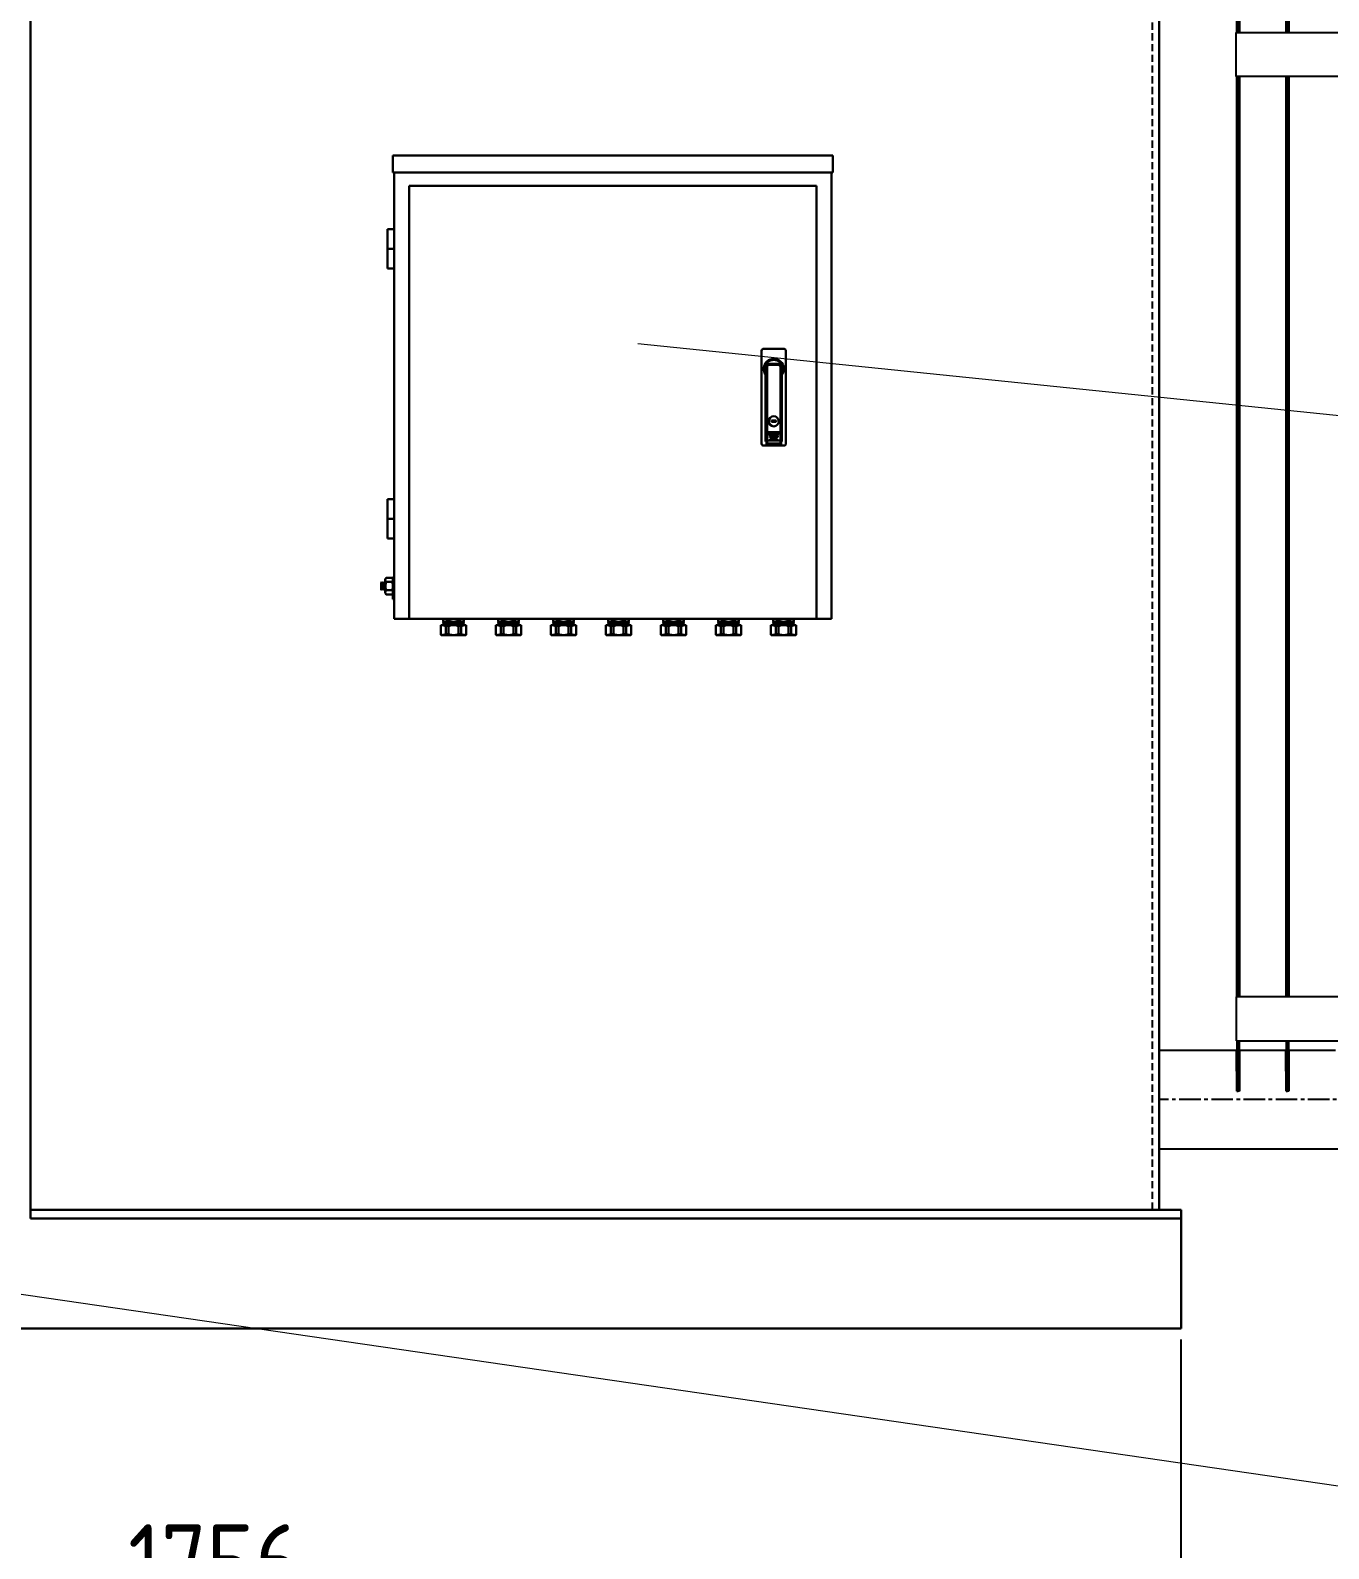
# Model space of a CAD drawing. Header units: millimetres. Extents: x 45841 to 102963, y -329287 to -163666.
# Drawn here: x 51465 to 52645, y -167055 to -165675 of the extents above; entities that cross this region are included whole.
import ezdxf

# ---------------------------------------------------------------- set-up
doc = ezdxf.new("R2010")
doc.units = ezdxf.units.MM
doc.header["$LTSCALE"] = 13
for name, pattern in [('CENTER', [50.8, 31.75, -6.35, 6.35, -6.35]), ('CENTER2', [1.125, 0.75, -0.125, 0.125, -0.125]), ('DASHED', [0.75, 0.5, -0.25])]:
    doc.linetypes.add(name, pattern=pattern)
doc.layers.get('0').update_dxf_attribs({"color": 1, "linetype": 'CENTER'})
doc.layers.add('4虚线层', color=6, linetype='DASHED')
doc.layers.add('中心线', color=1, linetype='CENTER2')
doc.layers.add('标注、文本', color=3, linetype='Continuous', lineweight=25)
doc.layers.add('铁心', color=3, linetype='Continuous', lineweight=0)
doc.styles.get("Standard").update_dxf_attribs({"font": 'gbenor.shx', "bigfont": 'gbcbig.shx'})
doc.dimstyles.new('1-15', dxfattribs={"dimscale": 20, "dimtxt": 3.5, "dimasz": 2, "dimexe": 1.5, "dimexo": 0.5, "dimgap": 0.5, "dimtad": 1, "dimtoh": 1, "dimdec": 1, "dimdsep": 46, "dimtxsty": 'Standard', "dimcen": 2.5, "dimclrd": 3, "dimclre": 3, "dimclrt": 3, "dimadec": 0, "dimazin": 2, "dimtfac": 1, "dimtdec": 1, "dimtmove": 0, "dimatfit": 2, "dimfxl": 1, "dimarcsym": 0})

# ---------------------------------------------------------------- blocks, each defined once
blk = doc.blocks.new('*D1779')
at = {"layer": 'Defpoints', "color": 0, "transparency": 16777216}
for p in [(50754.9, -166854.9), (52510.9, -166854.9), (50754.9, -167112.8)]:
    blk.add_point(p, dxfattribs=at)
at = {"layer": '标注、文本', "color": 3, "lineweight": -2, "transparency": 16777216}
for p, q in [((50754.9, -166864.9), (50754.9, -167142.8)), ((52510.9, -166864.9), (52510.9, -167142.8)), ((52470.9, -167112.8), (50794.9, -167112.8))]:
    blk.add_line(p, q, dxfattribs=at)
at = {"layer": '标注、文本', "color": 3, "transparency": 16777216}
for points in [[(50794.9, -167106.1), (50794.9, -167119.5), (50754.9, -167112.8)], [(52470.9, -167106.1), (52470.9, -167119.5), (52510.9, -167112.8)]]:
    blk.add_solid(points, dxfattribs=at)
at = {"layer": '标注、文本', "color": 3, "transparency": 16777216, "insert": (51632.9, -167067.8), "char_height": 70, "attachment_point": 5}
blk.add_mtext('1756', dxfattribs=at)
blk = doc.blocks.new('986585525')
for p, q in [((50986.2, -165024.3), (50986.2, -165510.8)), ((50987.4, -165510.8), (50987.4, -165024.3)), ((50988.6, -165510.8), (50988.6, -165024.3)), ((50941.2, -165074.3), (50941.2, -165510.8)), ((50942.4, -165510.8), (50942.4, -165074.3)), ((50943.6, -165510.8), (50943.6, -165074.3)), ((50989.2, -165510.8), (50223.6, -165510.8)), ((50989.2, -165550.8), (50989.2, -165510.8)), ((50221.2, -165550.8), (50989.2, -165550.8)), ((50941.2, -165550.8), (50941.2, -166387.3)), ((50942.4, -166387.3), (50942.4, -165550.8)), ((50943.6, -166387.3), (50943.6, -165550.8)), ((50986.2, -165550.8), (50986.2, -166387.3)), ((50987.4, -166387.3), (50987.4, -165550.8)), ((50988.6, -166387.3), (50988.6, -165550.8)), ((50220.8, -166387.3), (50989.2, -166387.3)), ((50989.2, -166387.3), (50989.2, -166427.3)), ((50989.2, -166427.3), (50220.8, -166427.3)), ((50941.2, -166437.1), (50941.2, -166427.3)), ((50942.4, -166437.1), (50942.4, -166427.3)), ((50943.6, -166427.3), (50943.6, -166437.1)), ((50986.2, -166437.1), (50986.2, -166427.3)), ((50987.4, -166437.1), (50987.4, -166427.3)), ((50988.6, -166427.3), (50988.6, -166437.1)), ((50940.9, -166435.8), (50898.9, -166435.8)), ((50940.9, -166455), (50940.9, -166435.8)), ((50942.4, -166437.1), (50941.2, -166437.1)), ((50941.2, -166437.1), (50941.2, -166473)), ((50943.6, -166437.1), (50942.4, -166437.1)), ((50942.4, -166473), (50942.4, -166437.1)), ((50943.6, -166473), (50943.6, -166437.1)), ((50985.9, -166435.8), (50943.9, -166435.8)), ((50943.9, -166455), (50943.9, -166435.8)), ((50985.9, -166455), (50985.9, -166435.8)), ((50987.4, -166437.1), (50986.2, -166437.1)), ((50986.2, -166437.1), (50986.2, -166473)), ((50988.6, -166437.1), (50987.4, -166437.1)), ((50987.4, -166473), (50987.4, -166437.1)), ((50988.6, -166473), (50988.6, -166437.1)), ((51059.3, -166435.8), (50988.9, -166435.8)), ((50988.9, -166455), (50988.9, -166435.8)), ((50941.2, -166455), (50940.9, -166455)), ((50943.9, -166455), (50943.6, -166455)), ((50986.2, -166455), (50985.9, -166455)), ((50988.9, -166455), (50988.6, -166455)), ((50941.2, -166473), (50942.4, -166473)), ((50943.6, -166473), (50942.4, -166473)), ((50986.2, -166473), (50987.4, -166473)), ((50988.6, -166473), (50987.4, -166473)), ((50202.4, -166525.8), (51059.3, -166525.8))]:
    blk.add_line(p, q)
at = {"layer": '中心线', "ltscale": 2}
blk.add_line((50202.4, -166480.8), (51059.3, -166480.8), dxfattribs=at)

msp = doc.modelspace()

# ---------------------------------------------------------------- linework, layer by layer
at = {"layer": '4虚线层'}
for p, q in [((51464.916, -164584.958), (51464.916, -166754.91)), ((52484.916, -166746.91), (52484.916, -164737.217)), ((51464.916, -166746.91), (52510.916, -166746.91))]:
    msp.add_line(p, q, dxfattribs=at)
at = {"layer": '4虚线层', "ltscale": 5}
msp.add_line((51464.916, -164584.958), (51464.916, -166754.91), dxfattribs=at)
at = {"layer": '标注、文本', "color": 4, "lineweight": 30}
for p, q in [((51464.916, -164584.958), (51464.916, -166754.91)), ((52490.916, -166746.91), (52490.916, -164737.217)), ((51794.454, -165788.784), (52194.454, -165788.784)), ((51794.454, -165804.074), (51794.454, -165788.784)), ((52194.454, -165804.074), (52194.454, -165788.784)), ((51794.454, -165804.074), (52194.454, -165804.074)), ((51795.677, -165804.074), (51795.677, -166209.811)), ((52193.23, -165804.074), (52193.23, -166209.811)), ((51809.303, -165816.306), (52179.604, -165816.306)), ((51809.303, -165816.306), (51809.303, -166209.811)), ((52179.604, -165816.306), (52179.604, -166209.811)), ((51795.677, -165855.591), (51789.463, -165855.591)), ((51789.463, -165855.591), (51789.463, -165873.439)), ((51795.677, -165873.439), (51795.677, -165855.591)), ((51795.677, -165873.439), (51789.463, -165873.439)), ((51789.463, -165873.439), (51789.463, -165891.287)), ((51789.463, -165873.439), (51795.677, -165873.439)), ((51795.677, -165891.287), (51795.677, -165873.439)), ((51789.463, -165891.287), (51795.677, -165891.287)), ((52129.678, -166050.616), (52129.678, -165966.212)), ((52131.513, -165964.377), (52149.861, -165964.377)), ((52151.696, -165966.212), (52151.696, -166050.616)), ((52134.265, -165987.916), (52134.265, -165979.804)), ((52134.571, -166039.912), (52134.571, -165980.891)), ((52136.1, -165977.969), (52145.274, -165977.969)), ((52136.406, -165979.056), (52144.969, -165979.056)), ((52146.803, -165980.891), (52146.803, -166039.912)), ((52147.109, -165987.916), (52147.109, -165979.804)), ((52133.348, -166048.603), (52133.348, -165988.231)), ((52133.959, -166052.451), (52133.959, -165988.023)), ((52147.415, -166052.451), (52147.415, -165988.023)), ((52148.027, -166048.603), (52148.027, -165988.231)), ((52134.571, -166047.864), (52134.571, -166040.83)), ((52146.498, -166040.218), (52134.877, -166040.218)), ((52134.877, -166040.524), (52146.498, -166040.524)), ((52138.546, -166030.946), (52138.546, -166029.723)), ((52138.546, -166029.723), (52142.828, -166029.723)), ((52142.828, -166030.946), (52138.546, -166030.946)), ((52142.828, -166029.723), (52142.828, -166030.946)), ((52146.803, -166040.83), (52146.803, -166047.864)), ((52149.861, -166052.451), (52131.513, -166052.451)), ((52146.803, -166047.864), (52134.571, -166047.864)), ((52146.803, -166047.864), (52134.571, -166047.864)), ((52134.571, -166047.864), (52134.571, -166050.555)), ((52134.571, -166050.555), (52146.803, -166050.555)), ((52136.061, -166042.091), (52136.061, -166042.091)), ((52136.672, -166041.48), (52144.623, -166041.48)), ((52144.623, -166042.703), (52136.672, -166042.703)), ((52136.825, -166044.232), (52136.825, -166044.232)), ((52137.437, -166043.62), (52143.859, -166043.62)), ((52143.859, -166044.843), (52137.437, -166044.843)), ((52137.59, -166046.391), (52137.59, -166046.391)), ((52138.201, -166045.779), (52143.094, -166045.779)), ((52143.094, -166047.002), (52138.201, -166047.002)), ((52143.706, -166046.391), (52143.706, -166046.391)), ((52144.47, -166044.232), (52144.47, -166044.232)), ((52145.235, -166042.091), (52145.235, -166042.091)), ((52146.803, -166050.555), (52146.803, -166047.864)), ((51789.463, -166119.063), (51789.463, -166101.215)), ((51789.463, -166101.215), (51795.677, -166101.215)), ((51795.677, -166101.215), (51795.677, -166119.063)), ((51795.677, -166119.063), (51789.463, -166119.063)), ((51789.463, -166136.911), (51789.463, -166119.063)), ((51789.463, -166119.063), (51795.677, -166119.063)), ((51795.677, -166119.063), (51795.677, -166136.911)), ((51795.677, -166136.911), (51789.463, -166136.911)), ((51784.227, -166176.451), (51783.934, -166176.96)), ((51783.934, -166183.282), (51784.521, -166176.96)), ((51783.934, -166176.96), (51783.934, -166183.282)), ((51784.227, -166176.451), (51784.521, -166176.96)), ((51784.814, -166176.451), (51784.521, -166176.96)), ((51784.521, -166183.282), (51785.108, -166176.96)), ((51784.814, -166176.451), (51785.108, -166176.96)), ((51785.402, -166176.451), (51785.108, -166176.96)), ((51785.108, -166183.282), (51785.695, -166176.96)), ((51785.402, -166176.451), (51785.695, -166176.96)), ((51785.989, -166176.451), (51785.695, -166176.96)), ((51785.695, -166183.282), (51786.282, -166176.96)), ((51785.989, -166176.451), (51786.282, -166176.96)), ((51786.576, -166176.451), (51786.282, -166176.96)), ((51786.282, -166183.282), (51786.869, -166176.96)), ((51786.576, -166176.451), (51786.869, -166176.96)), ((51787.163, -166176.451), (51786.869, -166176.96)), ((51786.869, -166183.282), (51787.457, -166176.96)), ((51787.163, -166176.451), (51787.457, -166176.96)), ((51787.436, -166174.484), (51787.436, -166185.758)), ((51787.75, -166176.451), (51787.457, -166176.96)), ((51787.457, -166183.282), (51788.044, -166176.96)), ((51787.75, -166176.451), (51788.044, -166176.96)), ((51793.699, -166172.606), (51788.219, -166172.606)), ((51793.699, -166176.363), (51788.219, -166176.363)), ((51794.482, -166172.049), (51795.677, -166172.049)), ((51794.482, -166191.952), (51794.482, -166172.049)), ((51794.482, -166185.758), (51794.482, -166174.484)), ((51794.482, -166176.363), (51795.677, -166176.363)), ((51794.482, -166187.637), (51794.482, -166176.363)), ((51795.677, -166172.049), (51795.677, -166191.952)), ((51795.677, -166176.363), (51795.677, -166187.637)), ((51784.227, -166183.791), (51783.934, -166183.282)), ((51784.227, -166183.791), (51784.521, -166183.282)), ((51784.814, -166183.791), (51784.521, -166183.282)), ((51784.814, -166183.791), (51785.108, -166183.282)), ((51785.402, -166183.791), (51785.108, -166183.282)), ((51785.402, -166183.791), (51785.695, -166183.282)), ((51785.989, -166183.791), (51785.695, -166183.282)), ((51785.989, -166183.791), (51786.282, -166183.282)), ((51786.576, -166183.791), (51786.282, -166183.282)), ((51786.576, -166183.791), (51786.869, -166183.282)), ((51787.163, -166183.791), (51786.869, -166183.282)), ((51787.163, -166183.791), (51787.457, -166183.282)), ((51793.699, -166183.879), (51788.219, -166183.879)), ((51788.219, -166187.637), (51793.699, -166187.637)), ((51795.677, -166187.637), (51794.482, -166187.637)), ((51795.677, -166191.952), (51794.482, -166191.952)), ((51795.677, -166209.811), (52193.23, -166209.811)), ((51839.805, -166212.854), (51840.314, -166212.56)), ((51839.805, -166212.854), (51840.314, -166213.147)), ((51839.805, -166213.441), (51840.314, -166213.147)), ((51839.805, -166213.441), (51840.314, -166213.734)), ((51839.805, -166214.028), (51840.314, -166213.734)), ((51839.805, -166214.028), (51840.314, -166214.322)), ((51839.805, -166214.615), (51840.314, -166214.322)), ((51839.805, -166214.615), (51840.314, -166214.909)), ((51839.805, -166215.202), (51840.314, -166214.909)), ((51839.805, -166215.202), (51839.805, -166215.496)), ((51839.805, -166215.496), (51859.377, -166215.496)), ((51840.294, -166209.811), (51858.888, -166209.811)), ((51858.869, -166212.56), (51840.314, -166213.147)), ((51840.314, -166212.56), (51858.869, -166212.56)), ((51858.869, -166213.147), (51840.314, -166213.734)), ((51858.869, -166213.734), (51840.314, -166214.322)), ((51858.869, -166214.322), (51840.314, -166214.909)), ((51859.377, -166212.854), (51858.869, -166212.56)), ((51859.377, -166212.854), (51858.869, -166213.147)), ((51859.377, -166213.441), (51858.869, -166213.147)), ((51859.377, -166213.441), (51858.869, -166213.734)), ((51859.377, -166214.028), (51858.869, -166213.734)), ((51859.377, -166214.028), (51858.869, -166214.322)), ((51859.377, -166214.615), (51858.869, -166214.322)), ((51859.377, -166214.615), (51859.377, -166215.496)), ((51889.805, -166212.854), (51890.314, -166212.56)), ((51889.805, -166212.854), (51890.314, -166213.147)), ((51889.805, -166213.441), (51890.314, -166213.147)), ((51889.805, -166213.441), (51890.314, -166213.734)), ((51889.805, -166214.028), (51890.314, -166213.734)), ((51889.805, -166214.028), (51890.314, -166214.322)), ((51889.805, -166214.615), (51890.314, -166214.322)), ((51889.805, -166214.615), (51890.314, -166214.909)), ((51889.805, -166215.202), (51890.314, -166214.909)), ((51889.805, -166215.202), (51889.805, -166215.496)), ((51889.805, -166215.496), (51909.377, -166215.496)), ((51890.294, -166209.811), (51908.888, -166209.811)), ((51908.869, -166212.56), (51890.314, -166213.147)), ((51890.314, -166212.56), (51908.869, -166212.56)), ((51908.869, -166213.147), (51890.314, -166213.734)), ((51908.869, -166213.734), (51890.314, -166214.322)), ((51908.869, -166214.322), (51890.314, -166214.909)), ((51909.377, -166212.854), (51908.869, -166212.56)), ((51909.377, -166212.854), (51908.869, -166213.147)), ((51909.377, -166213.441), (51908.869, -166213.147)), ((51909.377, -166213.441), (51908.869, -166213.734)), ((51909.377, -166214.028), (51908.869, -166213.734)), ((51909.377, -166214.028), (51908.869, -166214.322)), ((51909.377, -166214.615), (51908.869, -166214.322)), ((51909.377, -166214.615), (51909.377, -166215.496)), ((51939.805, -166212.854), (51940.314, -166212.56)), ((51939.805, -166212.854), (51940.314, -166213.147)), ((51939.805, -166213.441), (51940.314, -166213.147)), ((51939.805, -166213.441), (51940.314, -166213.734)), ((51939.805, -166214.028), (51940.314, -166213.734)), ((51939.805, -166214.028), (51940.314, -166214.322)), ((51939.805, -166214.615), (51940.314, -166214.322)), ((51939.805, -166214.615), (51940.314, -166214.909)), ((51939.805, -166215.202), (51940.314, -166214.909)), ((51939.805, -166215.202), (51939.805, -166215.496)), ((51939.805, -166215.496), (51959.377, -166215.496)), ((51940.294, -166209.811), (51958.888, -166209.811)), ((51958.869, -166212.56), (51940.314, -166213.147)), ((51940.314, -166212.56), (51958.869, -166212.56)), ((51958.869, -166213.147), (51940.314, -166213.734)), ((51958.869, -166213.734), (51940.314, -166214.322)), ((51958.869, -166214.322), (51940.314, -166214.909)), ((51959.377, -166212.854), (51958.869, -166212.56)), ((51959.377, -166212.854), (51958.869, -166213.147)), ((51959.377, -166213.441), (51958.869, -166213.147)), ((51959.377, -166213.441), (51958.869, -166213.734)), ((51959.377, -166214.028), (51958.869, -166213.734)), ((51959.377, -166214.028), (51958.869, -166214.322)), ((51959.377, -166214.615), (51958.869, -166214.322)), ((51959.377, -166214.615), (51959.377, -166215.496)), ((51989.805, -166212.854), (51990.314, -166212.56)), ((51989.805, -166212.854), (51990.314, -166213.147)), ((51989.805, -166213.441), (51990.314, -166213.147)), ((51989.805, -166213.441), (51990.314, -166213.734)), ((51989.805, -166214.028), (51990.314, -166213.734)), ((51989.805, -166214.028), (51990.314, -166214.322)), ((51989.805, -166214.615), (51990.314, -166214.322)), ((51989.805, -166214.615), (51990.314, -166214.909)), ((51989.805, -166215.202), (51990.314, -166214.909)), ((51989.805, -166215.202), (51989.805, -166215.496)), ((51989.805, -166215.496), (52009.377, -166215.496)), ((51990.294, -166209.811), (52008.888, -166209.811)), ((52008.869, -166212.56), (51990.314, -166213.147)), ((51990.314, -166212.56), (52008.869, -166212.56)), ((52008.869, -166213.147), (51990.314, -166213.734)), ((52008.869, -166213.734), (51990.314, -166214.322)), ((52008.869, -166214.322), (51990.314, -166214.909)), ((52009.377, -166212.854), (52008.869, -166212.56)), ((52009.377, -166212.854), (52008.869, -166213.147)), ((52009.377, -166213.441), (52008.869, -166213.147)), ((52009.377, -166213.441), (52008.869, -166213.734)), ((52009.377, -166214.028), (52008.869, -166213.734)), ((52009.377, -166214.028), (52008.869, -166214.322)), ((52009.377, -166214.615), (52008.869, -166214.322)), ((52009.377, -166214.615), (52009.377, -166215.496)), ((52039.805, -166212.854), (52040.314, -166212.56)), ((52039.805, -166212.854), (52040.314, -166213.147)), ((52039.805, -166213.441), (52040.314, -166213.147)), ((52039.805, -166213.441), (52040.314, -166213.734)), ((52039.805, -166214.028), (52040.314, -166213.734)), ((52039.805, -166214.028), (52040.314, -166214.322)), ((52039.805, -166214.615), (52040.314, -166214.322)), ((52039.805, -166214.615), (52040.314, -166214.909)), ((52039.805, -166215.202), (52040.314, -166214.909)), ((52039.805, -166215.202), (52039.805, -166215.496)), ((52039.805, -166215.496), (52059.377, -166215.496)), ((52040.294, -166209.811), (52058.888, -166209.811)), ((52058.869, -166212.56), (52040.314, -166213.147)), ((52040.314, -166212.56), (52058.869, -166212.56)), ((52058.869, -166213.147), (52040.314, -166213.734)), ((52058.869, -166213.734), (52040.314, -166214.322)), ((52058.869, -166214.322), (52040.314, -166214.909)), ((52059.377, -166212.854), (52058.869, -166212.56)), ((52059.377, -166212.854), (52058.869, -166213.147)), ((52059.377, -166213.441), (52058.869, -166213.147)), ((52059.377, -166213.441), (52058.869, -166213.734)), ((52059.377, -166214.028), (52058.869, -166213.734)), ((52059.377, -166214.028), (52058.869, -166214.322)), ((52059.377, -166214.615), (52058.869, -166214.322)), ((52059.377, -166214.615), (52059.377, -166215.496)), ((52089.805, -166212.854), (52090.314, -166212.56)), ((52089.805, -166212.854), (52090.314, -166213.147)), ((52089.805, -166213.441), (52090.314, -166213.147)), ((52089.805, -166213.441), (52090.314, -166213.734)), ((52089.805, -166214.028), (52090.314, -166213.734)), ((52089.805, -166214.028), (52090.314, -166214.322)), ((52089.805, -166214.615), (52090.314, -166214.322)), ((52089.805, -166214.615), (52090.314, -166214.909)), ((52089.805, -166215.202), (52090.314, -166214.909)), ((52089.805, -166215.202), (52089.805, -166215.496)), ((52089.805, -166215.496), (52109.377, -166215.496)), ((52090.294, -166209.811), (52108.888, -166209.811)), ((52108.869, -166212.56), (52090.314, -166213.147)), ((52090.314, -166212.56), (52108.869, -166212.56)), ((52108.869, -166213.147), (52090.314, -166213.734)), ((52108.869, -166213.734), (52090.314, -166214.322)), ((52108.869, -166214.322), (52090.314, -166214.909)), ((52109.377, -166212.854), (52108.869, -166212.56)), ((52109.377, -166212.854), (52108.869, -166213.147)), ((52109.377, -166213.441), (52108.869, -166213.147)), ((52109.377, -166213.441), (52108.869, -166213.734)), ((52109.377, -166214.028), (52108.869, -166213.734)), ((52109.377, -166214.028), (52108.869, -166214.322)), ((52109.377, -166214.615), (52108.869, -166214.322)), ((52109.377, -166214.615), (52109.377, -166215.496)), ((52139.805, -166212.854), (52140.314, -166212.56)), ((52139.805, -166212.854), (52140.314, -166213.147)), ((52139.805, -166213.441), (52140.314, -166213.147)), ((52139.805, -166213.441), (52140.314, -166213.734)), ((52139.805, -166214.028), (52140.314, -166213.734)), ((52139.805, -166214.028), (52140.314, -166214.322)), ((52139.805, -166214.615), (52140.314, -166214.322)), ((52139.805, -166214.615), (52140.314, -166214.909)), ((52139.805, -166215.202), (52140.314, -166214.909)), ((52139.805, -166215.202), (52139.805, -166215.496)), ((52139.805, -166215.496), (52159.377, -166215.496)), ((52140.294, -166209.811), (52158.888, -166209.811)), ((52158.869, -166212.56), (52140.314, -166213.147)), ((52140.314, -166212.56), (52158.869, -166212.56)), ((52158.869, -166213.147), (52140.314, -166213.734)), ((52158.869, -166213.734), (52140.314, -166214.322)), ((52158.869, -166214.322), (52140.314, -166214.909)), ((52159.377, -166212.854), (52158.869, -166212.56)), ((52159.377, -166212.854), (52158.869, -166213.147)), ((52159.377, -166213.441), (52158.869, -166213.147)), ((52159.377, -166213.441), (52158.869, -166213.734)), ((52159.377, -166214.028), (52158.869, -166213.734)), ((52159.377, -166214.028), (52158.869, -166214.322)), ((52159.377, -166214.615), (52158.869, -166214.322)), ((52159.377, -166214.615), (52159.377, -166215.496)), ((51464.916, -166746.91), (52510.916, -166746.91)), ((51464.916, -166754.91), (52510.916, -166754.91)), ((52510.916, -166746.91), (52510.916, -166754.91)), ((52510.916, -166854.91), (52510.916, -166754.91)), ((50754.916, -166854.91), (52510.916, -166854.91))]:
    msp.add_line(p, q, dxfattribs=at)
for points in [[(51837.97, -166224.454), (51837.97, -166215.712)], [(51839.055, -166215.496), (51860.128, -166215.496)], [(51840.294, -166212.387), (51840.294, -166209.811)], [(51858.02, -166212.56), (51841.162, -166212.56)], [(51845.004, -166215.496), (51842.557, -166215.496)], [(51842.557, -166216.341), (51842.557, -166223.825)], [(51842.557, -166216.341), (51842.557, -166223.825)], [(51843.964, -166209.811), (51843.964, -166211.884)], [(51843.964, -166209.811), (51843.964, -166211.884)], [(51843.964, -166212.56), (51845.921, -166212.56)], [(51845.004, -166215.496), (51854.178, -166215.496)], [(51845.004, -166223.825), (51845.004, -166216.341)], [(51845.004, -166216.341), (51845.004, -166223.825)], [(51845.004, -166223.825), (51845.004, -166216.341)], [(51845.921, -166211.884), (51845.921, -166209.811)], [(51845.921, -166209.811), (51845.921, -166211.884)], [(51845.921, -166211.884), (51845.921, -166209.811)], [(51853.261, -166212.56), (51845.921, -166212.56)], [(51853.261, -166209.811), (51853.261, -166211.884)], [(51853.261, -166211.884), (51853.261, -166209.811)], [(51855.218, -166212.56), (51853.261, -166212.56)], [(51854.178, -166215.496), (51856.625, -166215.496)], [(51854.178, -166216.341), (51854.178, -166223.825)], [(51854.178, -166223.825), (51854.178, -166216.341)], [(51855.218, -166209.811), (51855.218, -166211.884)], [(51855.218, -166209.811), (51855.218, -166211.884)], [(51856.625, -166216.341), (51856.625, -166223.825)], [(51856.625, -166216.341), (51856.625, -166223.825)], [(51858.888, -166209.811), (51858.888, -166212.387)], [(51861.212, -166215.712), (51861.212, -166224.454)], [(51887.97, -166224.454), (51887.97, -166215.712)], [(51889.055, -166215.496), (51910.128, -166215.496)], [(51890.294, -166212.387), (51890.294, -166209.811)], [(51908.02, -166212.56), (51891.162, -166212.56)], [(51895.004, -166215.496), (51892.557, -166215.496)], [(51892.557, -166216.341), (51892.557, -166223.825)], [(51892.557, -166216.341), (51892.557, -166223.825)], [(51893.964, -166209.811), (51893.964, -166211.884)], [(51893.964, -166209.811), (51893.964, -166211.884)], [(51893.964, -166212.56), (51895.921, -166212.56)], [(51895.004, -166215.496), (51904.178, -166215.496)], [(51895.004, -166223.825), (51895.004, -166216.341)], [(51895.004, -166216.341), (51895.004, -166223.825)], [(51895.004, -166223.825), (51895.004, -166216.341)], [(51895.921, -166211.884), (51895.921, -166209.811)], [(51895.921, -166209.811), (51895.921, -166211.884)], [(51895.921, -166211.884), (51895.921, -166209.811)], [(51903.261, -166212.56), (51895.921, -166212.56)], [(51903.261, -166209.811), (51903.261, -166211.884)], [(51903.261, -166211.884), (51903.261, -166209.811)], [(51905.218, -166212.56), (51903.261, -166212.56)], [(51904.178, -166215.496), (51906.625, -166215.496)], [(51904.178, -166216.341), (51904.178, -166223.825)], [(51904.178, -166223.825), (51904.178, -166216.341)], [(51905.218, -166209.811), (51905.218, -166211.884)], [(51905.218, -166209.811), (51905.218, -166211.884)], [(51906.625, -166216.341), (51906.625, -166223.825)], [(51906.625, -166216.341), (51906.625, -166223.825)], [(51908.888, -166209.811), (51908.888, -166212.387)], [(51911.212, -166215.712), (51911.212, -166224.454)], [(51937.97, -166224.454), (51937.97, -166215.712)], [(51939.055, -166215.496), (51960.128, -166215.496)], [(51940.294, -166212.387), (51940.294, -166209.811)], [(51958.02, -166212.56), (51941.162, -166212.56)], [(51945.004, -166215.496), (51942.557, -166215.496)], [(51942.557, -166216.341), (51942.557, -166223.825)], [(51942.557, -166216.341), (51942.557, -166223.825)], [(51943.964, -166209.811), (51943.964, -166211.884)], [(51943.964, -166209.811), (51943.964, -166211.884)], [(51943.964, -166212.56), (51945.921, -166212.56)], [(51945.004, -166215.496), (51954.178, -166215.496)], [(51945.004, -166223.825), (51945.004, -166216.341)], [(51945.004, -166216.341), (51945.004, -166223.825)], [(51945.004, -166223.825), (51945.004, -166216.341)], [(51945.921, -166211.884), (51945.921, -166209.811)], [(51945.921, -166209.811), (51945.921, -166211.884)], [(51945.921, -166211.884), (51945.921, -166209.811)], [(51953.261, -166212.56), (51945.921, -166212.56)], [(51953.261, -166209.811), (51953.261, -166211.884)], [(51953.261, -166211.884), (51953.261, -166209.811)], [(51955.218, -166212.56), (51953.261, -166212.56)], [(51954.178, -166215.496), (51956.625, -166215.496)], [(51954.178, -166216.341), (51954.178, -166223.825)], [(51954.178, -166223.825), (51954.178, -166216.341)], [(51955.218, -166209.811), (51955.218, -166211.884)], [(51955.218, -166209.811), (51955.218, -166211.884)], [(51956.625, -166216.341), (51956.625, -166223.825)], [(51956.625, -166216.341), (51956.625, -166223.825)], [(51958.888, -166209.811), (51958.888, -166212.387)], [(51961.212, -166215.712), (51961.212, -166224.454)], [(51987.97, -166224.454), (51987.97, -166215.712)], [(51989.055, -166215.496), (52010.128, -166215.496)], [(51990.294, -166212.387), (51990.294, -166209.811)], [(52008.02, -166212.56), (51991.162, -166212.56)], [(51995.004, -166215.496), (51992.557, -166215.496)], [(51992.557, -166216.341), (51992.557, -166223.825)], [(51992.557, -166216.341), (51992.557, -166223.825)], [(51993.964, -166209.811), (51993.964, -166211.884)], [(51993.964, -166209.811), (51993.964, -166211.884)], [(51993.964, -166212.56), (51995.921, -166212.56)], [(51995.004, -166215.496), (52004.178, -166215.496)], [(51995.004, -166223.825), (51995.004, -166216.341)], [(51995.004, -166216.341), (51995.004, -166223.825)], [(51995.004, -166223.825), (51995.004, -166216.341)], [(51995.921, -166211.884), (51995.921, -166209.811)], [(51995.921, -166209.811), (51995.921, -166211.884)], [(51995.921, -166211.884), (51995.921, -166209.811)], [(52003.261, -166212.56), (51995.921, -166212.56)], [(52003.261, -166209.811), (52003.261, -166211.884)], [(52003.261, -166211.884), (52003.261, -166209.811)], [(52005.218, -166212.56), (52003.261, -166212.56)], [(52004.178, -166215.496), (52006.625, -166215.496)], [(52004.178, -166216.341), (52004.178, -166223.825)], [(52004.178, -166223.825), (52004.178, -166216.341)], [(52005.218, -166209.811), (52005.218, -166211.884)], [(52005.218, -166209.811), (52005.218, -166211.884)], [(52006.625, -166216.341), (52006.625, -166223.825)], [(52006.625, -166216.341), (52006.625, -166223.825)], [(52008.888, -166209.811), (52008.888, -166212.387)], [(52011.212, -166215.712), (52011.212, -166224.454)], [(52037.97, -166224.454), (52037.97, -166215.712)], [(52039.055, -166215.496), (52060.128, -166215.496)], [(52040.294, -166212.387), (52040.294, -166209.811)], [(52058.02, -166212.56), (52041.162, -166212.56)], [(52045.004, -166215.496), (52042.557, -166215.496)], [(52042.557, -166216.341), (52042.557, -166223.825)], [(52042.557, -166216.341), (52042.557, -166223.825)], [(52043.964, -166209.811), (52043.964, -166211.884)], [(52043.964, -166209.811), (52043.964, -166211.884)], [(52043.964, -166212.56), (52045.921, -166212.56)], [(52045.004, -166215.496), (52054.178, -166215.496)], [(52045.004, -166223.825), (52045.004, -166216.341)], [(52045.004, -166216.341), (52045.004, -166223.825)], [(52045.004, -166223.825), (52045.004, -166216.341)], [(52045.921, -166211.884), (52045.921, -166209.811)], [(52045.921, -166209.811), (52045.921, -166211.884)], [(52045.921, -166211.884), (52045.921, -166209.811)], [(52053.261, -166212.56), (52045.921, -166212.56)], [(52053.261, -166209.811), (52053.261, -166211.884)], [(52053.261, -166211.884), (52053.261, -166209.811)], [(52055.218, -166212.56), (52053.261, -166212.56)], [(52054.178, -166215.496), (52056.625, -166215.496)], [(52054.178, -166216.341), (52054.178, -166223.825)], [(52054.178, -166223.825), (52054.178, -166216.341)], [(52055.218, -166209.811), (52055.218, -166211.884)], [(52055.218, -166209.811), (52055.218, -166211.884)], [(52056.625, -166216.341), (52056.625, -166223.825)], [(52056.625, -166216.341), (52056.625, -166223.825)], [(52058.888, -166209.811), (52058.888, -166212.387)], [(52061.212, -166215.712), (52061.212, -166224.454)], [(52087.97, -166224.454), (52087.97, -166215.712)], [(52089.055, -166215.496), (52110.128, -166215.496)], [(52090.294, -166212.387), (52090.294, -166209.811)], [(52108.02, -166212.56), (52091.162, -166212.56)], [(52095.004, -166215.496), (52092.557, -166215.496)], [(52092.557, -166216.341), (52092.557, -166223.825)], [(52092.557, -166216.341), (52092.557, -166223.825)], [(52093.964, -166209.811), (52093.964, -166211.884)], [(52093.964, -166209.811), (52093.964, -166211.884)], [(52093.964, -166212.56), (52095.921, -166212.56)], [(52095.004, -166215.496), (52104.178, -166215.496)], [(52095.004, -166223.825), (52095.004, -166216.341)], [(52095.004, -166216.341), (52095.004, -166223.825)], [(52095.004, -166223.825), (52095.004, -166216.341)], [(52095.921, -166211.884), (52095.921, -166209.811)], [(52095.921, -166209.811), (52095.921, -166211.884)], [(52095.921, -166211.884), (52095.921, -166209.811)], [(52103.261, -166212.56), (52095.921, -166212.56)], [(52103.261, -166209.811), (52103.261, -166211.884)], [(52103.261, -166211.884), (52103.261, -166209.811)], [(52105.218, -166212.56), (52103.261, -166212.56)], [(52104.178, -166215.496), (52106.625, -166215.496)], [(52104.178, -166216.341), (52104.178, -166223.825)], [(52104.178, -166223.825), (52104.178, -166216.341)], [(52105.218, -166209.811), (52105.218, -166211.884)], [(52105.218, -166209.811), (52105.218, -166211.884)], [(52106.625, -166216.341), (52106.625, -166223.825)], [(52106.625, -166216.341), (52106.625, -166223.825)], [(52108.888, -166209.811), (52108.888, -166212.387)], [(52111.212, -166215.712), (52111.212, -166224.454)], [(52137.97, -166224.454), (52137.97, -166215.712)], [(52139.055, -166215.496), (52160.128, -166215.496)], [(52140.294, -166212.387), (52140.294, -166209.811)], [(52158.02, -166212.56), (52141.162, -166212.56)], [(52145.004, -166215.496), (52142.557, -166215.496)], [(52142.557, -166216.341), (52142.557, -166223.825)], [(52142.557, -166216.341), (52142.557, -166223.825)], [(52143.964, -166209.811), (52143.964, -166211.884)], [(52143.964, -166209.811), (52143.964, -166211.884)], [(52143.964, -166212.56), (52145.921, -166212.56)], [(52145.004, -166215.496), (52154.178, -166215.496)], [(52145.004, -166223.825), (52145.004, -166216.341)], [(52145.004, -166216.341), (52145.004, -166223.825)], [(52145.004, -166223.825), (52145.004, -166216.341)], [(52145.921, -166211.884), (52145.921, -166209.811)], [(52145.921, -166209.811), (52145.921, -166211.884)], [(52145.921, -166211.884), (52145.921, -166209.811)], [(52153.261, -166212.56), (52145.921, -166212.56)], [(52153.261, -166209.811), (52153.261, -166211.884)], [(52153.261, -166211.884), (52153.261, -166209.811)], [(52155.218, -166212.56), (52153.261, -166212.56)], [(52154.178, -166215.496), (52156.625, -166215.496)], [(52154.178, -166216.341), (52154.178, -166223.825)], [(52154.178, -166223.825), (52154.178, -166216.341)], [(52155.218, -166209.811), (52155.218, -166211.884)], [(52155.218, -166209.811), (52155.218, -166211.884)], [(52156.625, -166216.341), (52156.625, -166223.825)], [(52156.625, -166216.341), (52156.625, -166223.825)], [(52158.888, -166209.811), (52158.888, -166212.387)], [(52161.212, -166215.712), (52161.212, -166224.454)], [(51860.128, -166224.67), (51839.055, -166224.67)], [(51842.557, -166224.67), (51845.004, -166224.67)], [(51854.178, -166224.67), (51845.004, -166224.67)], [(51856.625, -166224.67), (51854.178, -166224.67)], [(51910.128, -166224.67), (51889.055, -166224.67)], [(51892.557, -166224.67), (51895.004, -166224.67)], [(51904.178, -166224.67), (51895.004, -166224.67)], [(51906.625, -166224.67), (51904.178, -166224.67)], [(51960.128, -166224.67), (51939.055, -166224.67)], [(51942.557, -166224.67), (51945.004, -166224.67)], [(51954.178, -166224.67), (51945.004, -166224.67)], [(51956.625, -166224.67), (51954.178, -166224.67)], [(52010.128, -166224.67), (51989.055, -166224.67)], [(51992.557, -166224.67), (51995.004, -166224.67)], [(52004.178, -166224.67), (51995.004, -166224.67)], [(52006.625, -166224.67), (52004.178, -166224.67)], [(52060.128, -166224.67), (52039.055, -166224.67)], [(52042.557, -166224.67), (52045.004, -166224.67)], [(52054.178, -166224.67), (52045.004, -166224.67)], [(52056.625, -166224.67), (52054.178, -166224.67)], [(52110.128, -166224.67), (52089.055, -166224.67)], [(52092.557, -166224.67), (52095.004, -166224.67)], [(52104.178, -166224.67), (52095.004, -166224.67)], [(52106.625, -166224.67), (52104.178, -166224.67)], [(52160.128, -166224.67), (52139.055, -166224.67)], [(52142.557, -166224.67), (52145.004, -166224.67)], [(52154.178, -166224.67), (52145.004, -166224.67)], [(52156.625, -166224.67), (52154.178, -166224.67)]]:
    msp.add_lwpolyline(points, dxfattribs=at)
for points in [[(51845.004, -166223.825), (51842.557, -166223.825), (51842.557, -166216.341), (51845.004, -166216.341)], [(51845.921, -166211.884), (51843.964, -166211.884), (51843.964, -166209.811), (51845.921, -166209.811)], [(51853.261, -166211.884), (51855.218, -166211.884), (51855.218, -166209.811), (51853.261, -166209.811)], [(51854.178, -166223.825), (51856.625, -166223.825), (51856.625, -166216.341), (51854.178, -166216.341)], [(51895.004, -166223.825), (51892.557, -166223.825), (51892.557, -166216.341), (51895.004, -166216.341)], [(51895.921, -166211.884), (51893.964, -166211.884), (51893.964, -166209.811), (51895.921, -166209.811)], [(51903.261, -166211.884), (51905.218, -166211.884), (51905.218, -166209.811), (51903.261, -166209.811)], [(51904.178, -166223.825), (51906.625, -166223.825), (51906.625, -166216.341), (51904.178, -166216.341)], [(51945.004, -166223.825), (51942.557, -166223.825), (51942.557, -166216.341), (51945.004, -166216.341)], [(51945.921, -166211.884), (51943.964, -166211.884), (51943.964, -166209.811), (51945.921, -166209.811)], [(51953.261, -166211.884), (51955.218, -166211.884), (51955.218, -166209.811), (51953.261, -166209.811)], [(51954.178, -166223.825), (51956.625, -166223.825), (51956.625, -166216.341), (51954.178, -166216.341)], [(51995.004, -166223.825), (51992.557, -166223.825), (51992.557, -166216.341), (51995.004, -166216.341)], [(51995.921, -166211.884), (51993.964, -166211.884), (51993.964, -166209.811), (51995.921, -166209.811)], [(52003.261, -166211.884), (52005.218, -166211.884), (52005.218, -166209.811), (52003.261, -166209.811)], [(52004.178, -166223.825), (52006.625, -166223.825), (52006.625, -166216.341), (52004.178, -166216.341)], [(52045.004, -166223.825), (52042.557, -166223.825), (52042.557, -166216.341), (52045.004, -166216.341)], [(52045.921, -166211.884), (52043.964, -166211.884), (52043.964, -166209.811), (52045.921, -166209.811)], [(52053.261, -166211.884), (52055.218, -166211.884), (52055.218, -166209.811), (52053.261, -166209.811)], [(52054.178, -166223.825), (52056.625, -166223.825), (52056.625, -166216.341), (52054.178, -166216.341)], [(52095.004, -166223.825), (52092.557, -166223.825), (52092.557, -166216.341), (52095.004, -166216.341)], [(52095.921, -166211.884), (52093.964, -166211.884), (52093.964, -166209.811), (52095.921, -166209.811)], [(52103.261, -166211.884), (52105.218, -166211.884), (52105.218, -166209.811), (52103.261, -166209.811)], [(52104.178, -166223.825), (52106.625, -166223.825), (52106.625, -166216.341), (52104.178, -166216.341)], [(52145.004, -166223.825), (52142.557, -166223.825), (52142.557, -166216.341), (52145.004, -166216.341)], [(52145.921, -166211.884), (52143.964, -166211.884), (52143.964, -166209.811), (52145.921, -166209.811)], [(52153.261, -166211.884), (52155.218, -166211.884), (52155.218, -166209.811), (52153.261, -166209.811)], [(52154.178, -166223.825), (52156.625, -166223.825), (52156.625, -166216.341), (52154.178, -166216.341)]]:
    msp.add_lwpolyline(points, close=True, dxfattribs=at)
msp.add_circle((52140.687, -166030.335), 4.587, dxfattribs=at)
for centre, radius, start, end in [((52131.513, -165966.212), 1.835, 90, 180), ((52149.861, -165966.212), 1.835, 0, 90), ((52140.687, -165982.726), 9.174, 323.130102, 216.869898), ((52140.687, -165982.726), 8.563, 321.786789, 218.213211), ((52140.687, -165982.726), 8.257, 321.057559, 218.942441), ((52136.1, -165979.804), 1.835, 90, 180), ((52136.406, -165980.891), 1.835, 90, 180), ((52144.969, -165980.891), 1.835, 0, 90), ((52145.274, -165979.804), 1.835, 0, 90), ((52134.877, -166039.912), 0.306, 180, 270), ((52134.877, -166040.83), 0.306, 90, 180), ((52146.498, -166039.912), 0.306, 270, 0), ((52146.498, -166040.83), 0.306, 0, 90), ((52131.513, -166050.616), 1.835, 180, 270), ((52133.959, -166047.638), 1.143, 237.637449, 270), ((52136.672, -166042.091), 0.612, 90, 180), ((52136.672, -166042.091), 0.612, 180, 270), ((52137.437, -166044.232), 0.612, 90, 180), ((52137.437, -166044.232), 0.612, 180, 270), ((52138.201, -166046.391), 0.612, 90, 180), ((52138.201, -166046.391), 0.612, 180, 270), ((52143.094, -166046.391), 0.612, 0, 90), ((52143.094, -166046.391), 0.612, 270, 0), ((52143.859, -166044.232), 0.612, 0, 90), ((52143.859, -166044.232), 0.612, 270, 0), ((52144.623, -166042.091), 0.612, 0, 90), ((52144.623, -166042.091), 0.612, 270, 0), ((52147.415, -166047.638), 1.143, 270, 302.362551), ((52149.861, -166050.616), 1.835, 270, 0), ((51844.662, -166246.411), 31.42, 100.281485, 102.297868), ((51833.447, -166246.411), 31.42, 73.143749, 79.718515), ((51845.648, -166187.828), 25.136, 257.702132, 259.718515), ((51836.676, -166187.828), 25.136, 280.281485, 286.856251), ((51854.115, -166246.411), 31.42, 100.281485, 106.856251), ((51853.21, -166187.828), 25.136, 253.143749, 259.718515), ((51845.972, -166187.828), 25.136, 280.281485, 286.856251), ((51845.068, -166246.411), 31.42, 73.143749, 79.718515), ((51862.507, -166187.828), 25.136, 253.143749, 259.718515), ((51865.736, -166246.411), 31.42, 100.281485, 106.856251), ((51853.534, -166187.828), 25.136, 280.281485, 282.297868), ((51854.52, -166246.411), 31.42, 77.702132, 79.718515), ((51894.662, -166246.411), 31.42, 100.281485, 102.297868), ((51883.447, -166246.411), 31.42, 73.143749, 79.718515), ((51895.648, -166187.828), 25.136, 257.702132, 259.718515), ((51886.676, -166187.828), 25.136, 280.281485, 286.856251), ((51904.115, -166246.411), 31.42, 100.281485, 106.856251), ((51903.21, -166187.828), 25.136, 253.143749, 259.718515), ((51895.972, -166187.828), 25.136, 280.281485, 286.856251), ((51895.068, -166246.411), 31.42, 73.143749, 79.718515), ((51912.507, -166187.828), 25.136, 253.143749, 259.718515), ((51915.736, -166246.411), 31.42, 100.281485, 106.856251), ((51903.534, -166187.828), 25.136, 280.281485, 282.297868), ((51904.52, -166246.411), 31.42, 77.702132, 79.718515), ((51944.662, -166246.411), 31.42, 100.281485, 102.297868), ((51933.447, -166246.411), 31.42, 73.143749, 79.718515), ((51945.648, -166187.828), 25.136, 257.702132, 259.718515), ((51936.676, -166187.828), 25.136, 280.281485, 286.856251), ((51954.115, -166246.411), 31.42, 100.281485, 106.856251), ((51953.21, -166187.828), 25.136, 253.143749, 259.718515), ((51945.972, -166187.828), 25.136, 280.281485, 286.856251), ((51945.068, -166246.411), 31.42, 73.143749, 79.718515), ((51962.507, -166187.828), 25.136, 253.143749, 259.718515), ((51965.736, -166246.411), 31.42, 100.281485, 106.856251), ((51953.534, -166187.828), 25.136, 280.281485, 282.297868), ((51954.52, -166246.411), 31.42, 77.702132, 79.718515), ((51994.662, -166246.411), 31.42, 100.281485, 102.297868), ((51983.447, -166246.411), 31.42, 73.143749, 79.718515), ((51995.648, -166187.828), 25.136, 257.702132, 259.718515), ((51986.676, -166187.828), 25.136, 280.281485, 286.856251), ((52004.115, -166246.411), 31.42, 100.281485, 106.856251), ((52003.21, -166187.828), 25.136, 253.143749, 259.718515), ((51995.972, -166187.828), 25.136, 280.281485, 286.856251), ((51995.068, -166246.411), 31.42, 73.143749, 79.718515), ((52012.507, -166187.828), 25.136, 253.143749, 259.718515), ((52015.736, -166246.411), 31.42, 100.281485, 106.856251), ((52003.534, -166187.828), 25.136, 280.281485, 282.297868), ((52004.52, -166246.411), 31.42, 77.702132, 79.718515), ((52044.662, -166246.411), 31.42, 100.281485, 102.297868), ((52033.447, -166246.411), 31.42, 73.143749, 79.718515), ((52045.648, -166187.828), 25.136, 257.702132, 259.718515), ((52036.676, -166187.828), 25.136, 280.281485, 286.856251), ((52054.115, -166246.411), 31.42, 100.281485, 106.856251), ((52053.21, -166187.828), 25.136, 253.143749, 259.718515), ((52045.972, -166187.828), 25.136, 280.281485, 286.856251), ((52045.068, -166246.411), 31.42, 73.143749, 79.718515), ((52062.507, -166187.828), 25.136, 253.143749, 259.718515), ((52065.736, -166246.411), 31.42, 100.281485, 106.856251), ((52053.534, -166187.828), 25.136, 280.281485, 282.297868), ((52054.52, -166246.411), 31.42, 77.702132, 79.718515), ((52094.662, -166246.411), 31.42, 100.281485, 102.297868), ((52083.447, -166246.411), 31.42, 73.143749, 79.718515), ((52095.648, -166187.828), 25.136, 257.702132, 259.718515), ((52086.676, -166187.828), 25.136, 280.281485, 286.856251), ((52104.115, -166246.411), 31.42, 100.281485, 106.856251), ((52103.21, -166187.828), 25.136, 253.143749, 259.718515), ((52095.972, -166187.828), 25.136, 280.281485, 286.856251), ((52095.068, -166246.411), 31.42, 73.143749, 79.718515), ((52112.507, -166187.828), 25.136, 253.143749, 259.718515), ((52115.736, -166246.411), 31.42, 100.281485, 106.856251), ((52103.534, -166187.828), 25.136, 280.281485, 282.297868), ((52104.52, -166246.411), 31.42, 77.702132, 79.718515), ((52144.662, -166246.411), 31.42, 100.281485, 102.297868), ((52133.447, -166246.411), 31.42, 73.143749, 79.718515), ((52145.648, -166187.828), 25.136, 257.702132, 259.718515), ((52136.676, -166187.828), 25.136, 280.281485, 286.856251), ((52154.115, -166246.411), 31.42, 100.281485, 106.856251), ((52153.21, -166187.828), 25.136, 253.143749, 259.718515), ((52145.972, -166187.828), 25.136, 280.281485, 286.856251), ((52145.068, -166246.411), 31.42, 73.143749, 79.718515), ((52162.507, -166187.828), 25.136, 253.143749, 259.718515), ((52165.736, -166246.411), 31.42, 100.281485, 106.856251), ((52153.534, -166187.828), 25.136, 280.281485, 282.297868), ((52154.52, -166246.411), 31.42, 77.702132, 79.718515), ((51844.662, -166193.755), 31.42, 257.702132, 259.718515), ((51833.447, -166193.755), 31.42, 280.281485, 286.856251), ((51854.115, -166193.755), 31.42, 253.143749, 259.718515), ((51845.068, -166193.755), 31.42, 280.281485, 286.856251), ((51865.736, -166193.755), 31.42, 253.143749, 259.718515), ((51854.52, -166193.755), 31.42, 280.281485, 282.297868), ((51894.662, -166193.755), 31.42, 257.702132, 259.718515), ((51883.447, -166193.755), 31.42, 280.281485, 286.856251), ((51904.115, -166193.755), 31.42, 253.143749, 259.718515), ((51895.068, -166193.755), 31.42, 280.281485, 286.856251), ((51915.736, -166193.755), 31.42, 253.143749, 259.718515), ((51904.52, -166193.755), 31.42, 280.281485, 282.297868), ((51944.662, -166193.755), 31.42, 257.702132, 259.718515), ((51933.447, -166193.755), 31.42, 280.281485, 286.856251), ((51954.115, -166193.755), 31.42, 253.143749, 259.718515), ((51945.068, -166193.755), 31.42, 280.281485, 286.856251), ((51965.736, -166193.755), 31.42, 253.143749, 259.718515), ((51954.52, -166193.755), 31.42, 280.281485, 282.297868), ((51994.662, -166193.755), 31.42, 257.702132, 259.718515), ((51983.447, -166193.755), 31.42, 280.281485, 286.856251), ((52004.115, -166193.755), 31.42, 253.143749, 259.718515), ((51995.068, -166193.755), 31.42, 280.281485, 286.856251), ((52015.736, -166193.755), 31.42, 253.143749, 259.718515), ((52004.52, -166193.755), 31.42, 280.281485, 282.297868), ((52044.662, -166193.755), 31.42, 257.702132, 259.718515), ((52033.447, -166193.755), 31.42, 280.281485, 286.856251), ((52054.115, -166193.755), 31.42, 253.143749, 259.718515), ((52045.068, -166193.755), 31.42, 280.281485, 286.856251), ((52065.736, -166193.755), 31.42, 253.143749, 259.718515), ((52054.52, -166193.755), 31.42, 280.281485, 282.297868), ((52094.662, -166193.755), 31.42, 257.702132, 259.718515), ((52083.447, -166193.755), 31.42, 280.281485, 286.856251), ((52104.115, -166193.755), 31.42, 253.143749, 259.718515), ((52095.068, -166193.755), 31.42, 280.281485, 286.856251), ((52115.736, -166193.755), 31.42, 253.143749, 259.718515), ((52104.52, -166193.755), 31.42, 280.281485, 282.297868), ((52144.662, -166193.755), 31.42, 257.702132, 259.718515), ((52133.447, -166193.755), 31.42, 280.281485, 286.856251), ((52154.115, -166193.755), 31.42, 253.143749, 259.718515), ((52145.068, -166193.755), 31.42, 280.281485, 286.856251), ((52165.736, -166193.755), 31.42, 253.143749, 259.718515), ((52154.52, -166193.755), 31.42, 280.281485, 282.297868)]:
    msp.add_arc(centre, radius, start, end, dxfattribs=at)
for centre, major_axis, start_param, end_param in [((51796.846, -166180.121), (-6.654, 6.654), 0.37460739, 1.19618894), ((51790.082, -166174.484), (1.871, 1.871), 1.56661225, 3.14577673), ((51791.836, -166174.484), (-1.871, 1.871), 3.13740858, 4.71657306), ((51785.072, -166180.121), (6.654, 6.654), 5.08699637, 5.90857792), ((51790.082, -166185.758), (1.871, 1.871), 1.56661225, 3.14577673), ((51791.836, -166185.758), (-1.871, 1.871), 3.13740858, 4.71657306)]:
    msp.add_ellipse(centre, major_axis=major_axis, ratio=1, start_param=start_param, end_param=end_param, dxfattribs=at)
at = {"layer": '铁心'}
for points in [[(52017.043, -165959.545), (53723.752, -166134.635), (53723.752, -166134.635)], [(51333.423, -166805.958), (53588.445, -167134.041), (53588.445, -167134.041)]]:
    msp.add_lwpolyline(points, dxfattribs=at)

# ---------------------------------------------------------------- block references
at = {"layer": '标注、文本', "xscale": -1}
msp.add_blockref('986585525', (103550.196, -166.093), dxfattribs=at)

# ---------------------------------------------------------------- dimensions: what is measured, and where the dimension line sits
at = {"layer": '标注、文本'}
dim = msp.add_linear_dim(base=(50754.916, -167112.802), p1=(52510.916, -166854.91), p2=(50754.916, -166854.91), angle=180, dimstyle='1-15', dxfattribs=at)
dim.commit()
dim.dimension.update_dxf_attribs({"geometry": '*D1779', "text_midpoint": (51632.916, -167067.802)})

doc.saveas('drawing.dxf')
